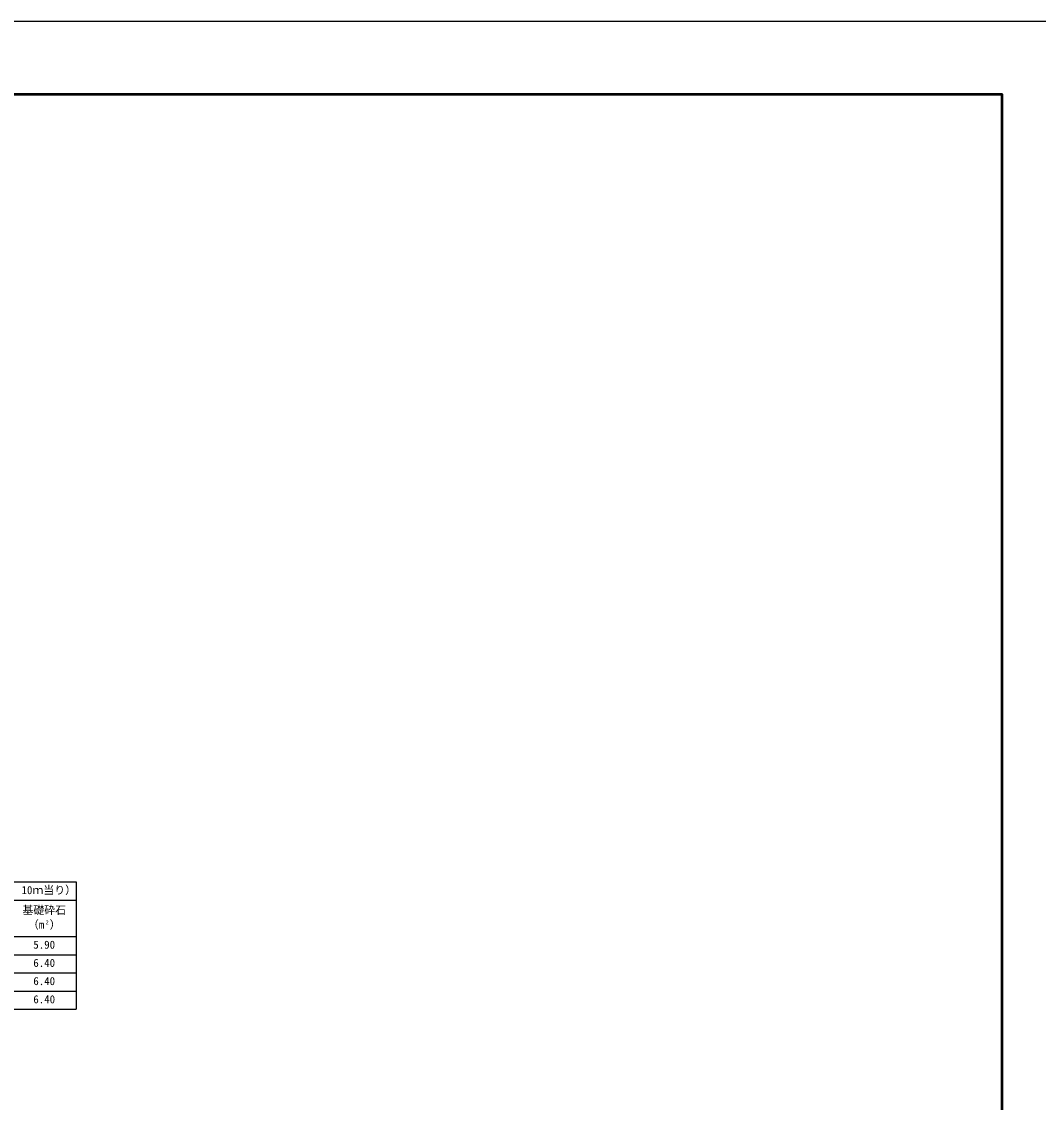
# Model space of a CAD drawing. Units: millimetres, scale not verified. Extents: x -12600 to 12600, y -4455 to 4455.
# Drawn here: x -4343 to -150, y 0 to 4455 of the extents above; entities that cross this region are included whole.
import ezdxf
from ezdxf.enums import TextEntityAlignment as Align

# ---------------------------------------------------------------- set-up
doc = ezdxf.new("R2010")
doc.units = ezdxf.units.MM
doc.header["$LTSCALE"] = 15
for name, color, linetype, lineweight in [('0-1_Defpoints', 5, 'Continuous', 25), ('0-3_HYO', 3, 'Continuous', 25), ('0-4_HYO2', 4, 'Continuous', 25), ('0-7_TXT', 7, 'Continuous', 25), ('0-8_WAKU', 3, 'Continuous', 25)]:
    doc.layers.add(name, color=color, linetype=linetype, lineweight=lineweight)
doc.styles.add('ＭＳ ゴシック', font='')
doc.styles.get('ＭＳ ゴシック').set_extended_font_data('MS Gothic')

msp = doc.modelspace()

# ---------------------------------------------------------------- linework, layer by layer
at = {"layer": '0-1_Defpoints'}
msp.add_lwpolyline([(-12600, -4455), (0, -4455), (0, 4455), (-12600, 4455)], close=True, dxfattribs=at)
at = {"layer": '0-3_HYO'}
for p, q in [((-8505.83, 908.67), (-4118.33, 908.67)), ((-4118.33, 908.67), (-4118.33, 383.67)), ((-7905.83, 833.67), (-4118.33, 833.67)), ((-8505.83, 683.67), (-4118.33, 683.67)), ((-8505.83, 383.67), (-4118.33, 383.67))]:
    msp.add_line(p, q, dxfattribs=at)
at = {"layer": '0-4_HYO2'}
for p, q in [((-4380.83, 608.67), (-4118.33, 608.67)), ((-4380.83, 533.67), (-4118.33, 533.67)), ((-4380.83, 458.67), (-4118.33, 458.67))]:
    msp.add_line(p, q, dxfattribs=at)
at = {"layer": '0-8_WAKU', "lineweight": 50}
msp.add_lwpolyline([(-12300, -4155), (-300, -4155), (-300, 4155), (-12300, 4155)], close=True, dxfattribs=at)

# ---------------------------------------------------------------- texts
at = {"layer": '0-7_TXT', "style": 'ＭＳ ゴシック'}
for s, height, p in [('0', 32.99, (-4320.83, 848.67)), ('当', 32.99, (-4253.33, 848.67)), ('り', 32.99, (-4208.33, 848.67)), ('）', 32.99, (-4163.33, 848.67)), ('1', 32.99, (-4343.33, 848.67)), ('ｍ', 32.99, (-4298.33, 848.67)), ('基礎砕石', 32.99, (-4339.58, 766.17)), ('（m ）', 32.99, (-4317.08, 706.17)), ('2', 16.5, (-4243.97, 728.67)), ('5.90', 32.99, (-4294.58, 623.67)), ('6.40', 32.99, (-4294.58, 548.67)), ('6.40', 32.99, (-4294.58, 473.67)), ('6.40', 32.99, (-4294.58, 398.67))]:
    msp.add_text(s, height=height, dxfattribs=at).set_placement(p, align=Align.BOTTOM_LEFT)

doc.saveas('drawing.dxf')
